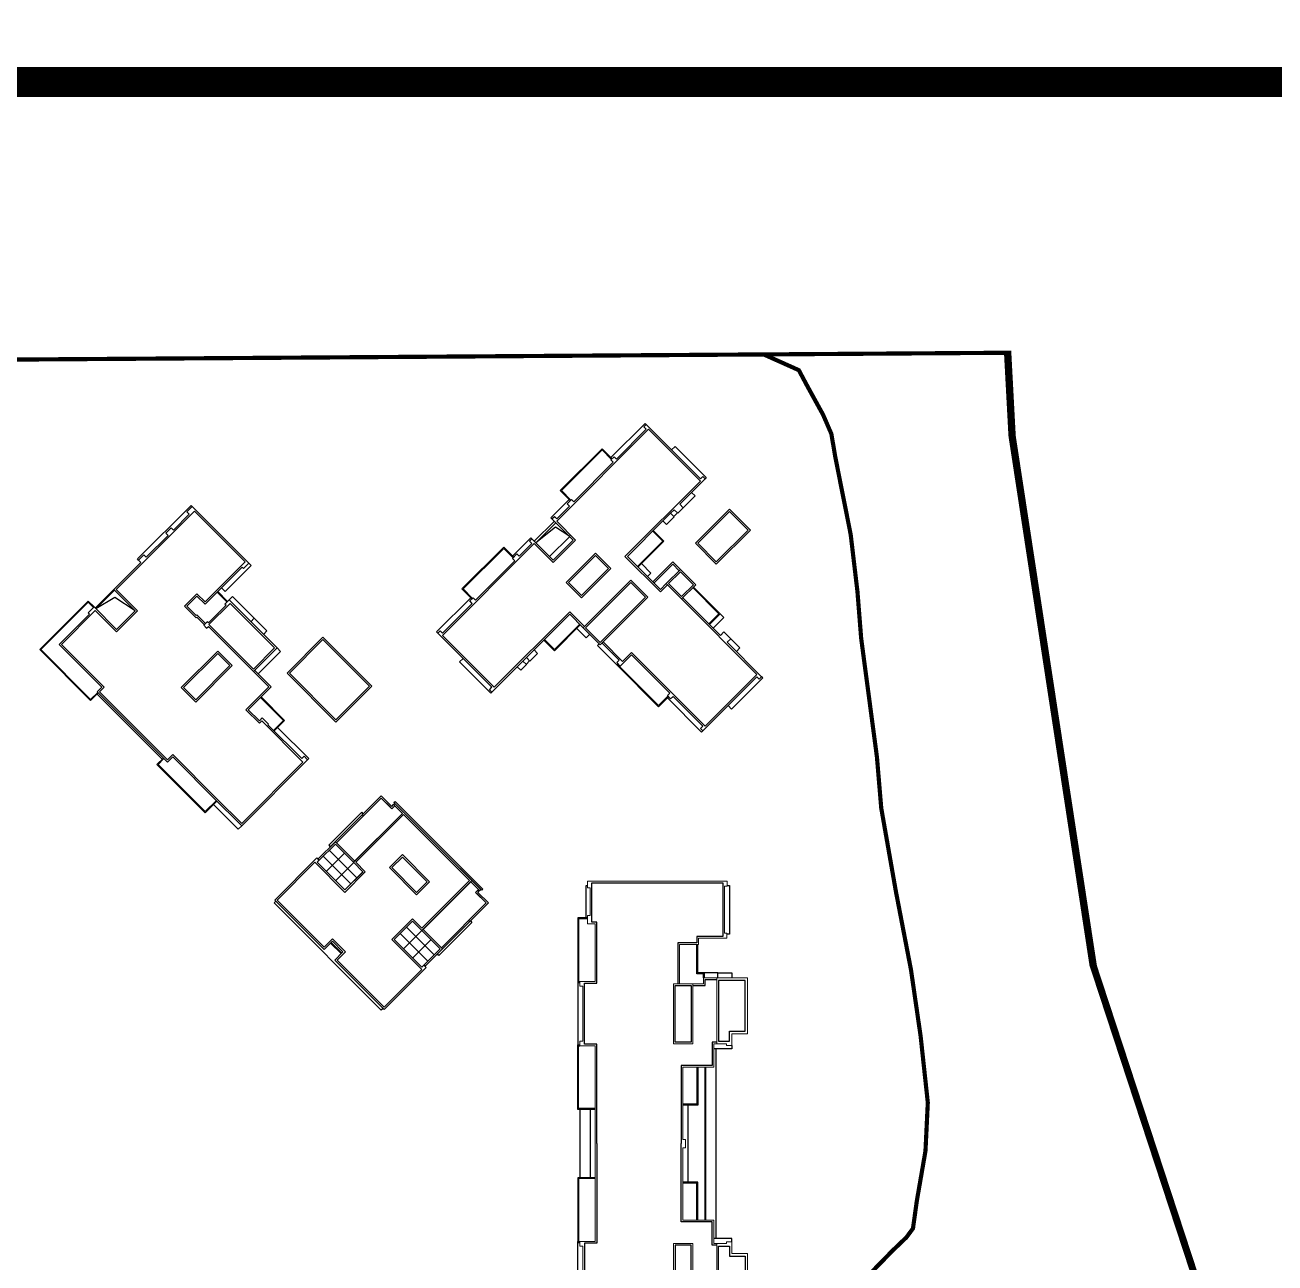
# Model space of a CAD drawing. Header units: millimetres. Extents: x 434053 to 1059003, y -2417481 to 936527.
# Drawn here: x 654260 to 656139, y -1805354 to -1803493 of the extents above; entities that cross this region are included whole.
import ezdxf
from ezdxf.lldxf.tags import DXFTag

# ---------------------------------------------------------------- set-up
doc = ezdxf.new("R2010")
doc.units = ezdxf.units.MM
doc.header["$LTSCALE"] = 1000
doc.header["$MEASUREMENT"] = 0
doc.linetypes.add('示意图$0$DASHDOT', pattern=[25.4, 12.7, -6.35, 0, -6.35])
for name, color, linetype in [('A-ANNO-TTLB', 7, 'Continuous'), ('图签 A1$0$净用地范围线', 6, 'Continuous'), ('建筑轮廓-首层平台', 90, 'Continuous'), ('示意图$0$A-FURN', 251, 'Continuous'), ('示意图$0$A-WALL', 2, 'Continuous'), ('示意图$0$WALL', 4, 'Continuous'), ('示意图$0$净用地范围线', 6, 'Continuous'), ('示意图$0$图签 A1$0$净用地范围线', 6, 'Continuous'), ('示意图$0$建筑轮廓-窗-阳台', 255, 'Continuous'), ('示意图$0$建筑轮廓-首层平台', 90, 'Continuous')]:
    doc.layers.add(name, color=color, linetype=linetype)
doc.layers.add('示意图$0$建筑轮廓-塔楼', color=4, linetype='Continuous', lineweight=0)
tags = doc.linetypes.add('图签 A1$0$DASHDOT', pattern=[1, 0.5, -0.25, 0, -0.25]).pattern_tags.tags
tags[10:11] = [DXFTag(74, 4), DXFTag(75, 0), DXFTag(340, '0'), DXFTag(46, 1.0), DXFTag(50, 0.0), DXFTag(44, 0.0), DXFTag(45, 0.0)]
tags[8:9] = [DXFTag(74, 4), DXFTag(75, 0), DXFTag(340, '0'), DXFTag(46, 1.0), DXFTag(50, 0.0), DXFTag(44, 0.0), DXFTag(45, 0.0)]
tags[6:7] = [DXFTag(74, 4), DXFTag(75, 0), DXFTag(340, '0'), DXFTag(46, 1.0), DXFTag(50, 0.0), DXFTag(44, 0.0), DXFTag(45, 0.0)]
tags[4:5] = [DXFTag(74, 4), DXFTag(75, 0), DXFTag(340, '0'), DXFTag(46, 1.0), DXFTag(50, 0.0), DXFTag(44, 0.0), DXFTag(45, 0.0)]
tags = doc.linetypes.add('示意图$0$图签 A1$0$DASHDOT', pattern=[1, 0.5, -0.25, 0, -0.25]).pattern_tags.tags
tags[10:11] = [DXFTag(74, 4), DXFTag(75, 0), DXFTag(340, '0'), DXFTag(46, 1.0), DXFTag(50, 0.0), DXFTag(44, 0.0), DXFTag(45, 0.0)]
tags[8:9] = [DXFTag(74, 4), DXFTag(75, 0), DXFTag(340, '0'), DXFTag(46, 1.0), DXFTag(50, 0.0), DXFTag(44, 0.0), DXFTag(45, 0.0)]
tags[6:7] = [DXFTag(74, 4), DXFTag(75, 0), DXFTag(340, '0'), DXFTag(46, 1.0), DXFTag(50, 0.0), DXFTag(44, 0.0), DXFTag(45, 0.0)]
tags[4:5] = [DXFTag(74, 4), DXFTag(75, 0), DXFTag(340, '0'), DXFTag(46, 1.0), DXFTag(50, 0.0), DXFTag(44, 0.0), DXFTag(45, 0.0)]

# ---------------------------------------------------------------- blocks, each defined once
blk = doc.blocks.new('asdfgafgA$C15443CC7')
at = {"const_width": 120}
blk.add_lwpolyline([(198600, 82876.1), (198600, 33798.3)], dxfattribs=at)
at = {"layer": 'A-ANNO-TTLB', "const_width": 100}
blk.add_lwpolyline([(198625.4, 82876.1), (208375.4, 82876.1), (208375.4, 70800), (198625.4, 70800)], close=True, dxfattribs=at)
blk = doc.blocks.new('asdfgafg示意图$0$444444#')
at = {"layer": '示意图$0$建筑轮廓-塔楼'}
for points in [[(712059.77, 2542305.18), (712059.77, 2542308.78), (712059.07, 2542308.78), (712059.07, 2542314.08), (712065.77, 2542314.08), (712065.77, 2542312.18), (712067.17, 2542312.18), (712067.17, 2542311.53), (712066.97, 2542311.53), (712066.97, 2542310.03), (712069.77, 2542310.03), (712069.77, 2542306.28), (712078.47, 2542306.28), (712078.47, 2542306.63), (712078.97, 2542306.63)], [(712065.77, 2542312.18), (712065.77, 2542314.08), (712059.07, 2542314.08), (712059.07, 2542310.38), (712066.97, 2542310.38), (712066.97, 2542311.53), (712067.17, 2542311.53), (712067.17, 2542312.18), (712065.77, 2542312.18)], [(712098.17, 2542305.18), (712098.17, 2542308.78), (712098.87, 2542308.78), (712098.87, 2542314.08), (712092.17, 2542314.08), (712092.17, 2542312.18), (712090.77, 2542312.18), (712090.77, 2542311.53), (712090.97, 2542311.53), (712090.97, 2542310.03), (712088.17, 2542310.03), (712088.17, 2542306.28), (712079.47, 2542306.28), (712079.47, 2542306.63), (712078.97, 2542306.63)], [(712092.17, 2542312.18), (712092.17, 2542314.08), (712098.87, 2542314.08), (712098.87, 2542310.38), (712090.97, 2542310.38), (712090.97, 2542311.53), (712090.77, 2542311.53), (712090.77, 2542312.18), (712092.17, 2542312.18)], [(712047.47, 2542311.63), (712048.07, 2542311.63), (712048.07, 2542311.28), (712053.72, 2542311.28), (712053.72, 2542311.58), (712054.32, 2542311.58), (712054.32, 2542308.18), (712055.07, 2542308.18), (712055.07, 2542305.88), (712059.77, 2542305.88)], [(712078.97, 2542295.78), (712067.22, 2542295.78), (712067.22, 2542293.93), (712066.67, 2542293.93), (712066.67, 2542294.28), (712060.07, 2542294.28), (712060.07, 2542293.93), (712059.52, 2542293.93), (712059.52, 2542295.78), (712052.57, 2542295.78), (712052.57, 2542294.83), (712051.57, 2542294.83), (712051.57, 2542295.18), (712048.27, 2542295.18), (712048.27, 2542294.83), (712047.47, 2542294.83), (712047.47, 2542311.63)], [(712078.97, 2542295.78), (712090.72, 2542295.78), (712090.72, 2542293.93), (712091.27, 2542293.93), (712091.27, 2542294.28), (712097.87, 2542294.28), (712097.87, 2542293.93), (712098.42, 2542293.93), (712098.42, 2542295.78), (712105.37, 2542295.78), (712105.37, 2542294.83), (712106.37, 2542294.83), (712106.37, 2542295.18), (712109.67, 2542295.18), (712109.67, 2542294.83), (712110.47, 2542294.83), (712110.47, 2542311.63)], [(712110.47, 2542311.63), (712109.87, 2542311.63), (712109.87, 2542311.28), (712104.22, 2542311.28), (712104.22, 2542311.58), (712103.62, 2542311.58), (712103.62, 2542308.18), (712102.87, 2542308.18), (712102.87, 2542305.88), (712098.17, 2542305.88)], [(712066.77, 2542307.28), (712066.77, 2542305.38), (712059.97, 2542305.38), (712059.97, 2542307.28)]]:
    blk.add_lwpolyline(points, dxfattribs=at)
for points in [[(712059.77, 2542307.48), (712066.97, 2542307.48), (712066.97, 2542305.18), (712059.77, 2542305.18)], [(712098.17, 2542307.48), (712090.97, 2542307.48), (712090.97, 2542305.18), (712098.17, 2542305.18)]]:
    blk.add_lwpolyline(points, close=True, dxfattribs=at)
at = {"layer": '示意图$0$建筑轮廓-窗-阳台'}
for points in [[(712065.47, 2542311.88), (712065.47, 2542313.78), (712059.37, 2542313.78), (712059.37, 2542310.58), (712066.67, 2542310.58), (712066.67, 2542311.83), (712066.67, 2542311.83), (712066.67, 2542311.88)], [(712092.47, 2542311.88), (712092.47, 2542313.78), (712098.57, 2542313.78), (712098.57, 2542310.58), (712091.27, 2542310.58), (712091.27, 2542311.83), (712091.27, 2542311.83), (712091.27, 2542311.88)], [(712059.97, 2542307.28), (712066.77, 2542307.28), (712066.77, 2542305.38), (712059.97, 2542305.38)], [(712097.97, 2542307.28), (712091.17, 2542307.28), (712091.17, 2542305.38), (712097.97, 2542305.38)]]:
    blk.add_lwpolyline(points, close=True, dxfattribs=at)
for points in [[(712058.47, 2542310.48), (712058.47, 2542312.18), (712059.07, 2542312.18)], [(712067.17, 2542312.18), (712067.57, 2542312.18), (712067.57, 2542310.03)], [(712090.77, 2542312.18), (712090.37, 2542312.18), (712090.37, 2542310.03)], [(712099.47, 2542310.48), (712099.47, 2542312.18), (712098.87, 2542312.18)], [(712078.97, 2542295.98), (712067.02, 2542295.98), (712067.02, 2542294.48), (712059.72, 2542294.48), (712059.72, 2542295.98), (712052.37, 2542295.98), (712052.37, 2542295.38), (712047.67, 2542295.38), (712047.67, 2542311.08), (712054.12, 2542311.08), (712054.12, 2542307.98), (712054.87, 2542307.98), (712054.87, 2542305.68), (712059.77, 2542305.68)], [(712047.97, 2542311.63), (712047.97, 2542311.88), (712053.82, 2542311.88), (712053.82, 2542311.58)], [(712078.97, 2542295.98), (712090.92, 2542295.98), (712090.92, 2542294.48), (712098.22, 2542294.48), (712098.22, 2542295.98), (712105.57, 2542295.98), (712105.57, 2542295.38), (712110.27, 2542295.38), (712110.27, 2542311.08), (712103.82, 2542311.08), (712103.82, 2542307.98), (712103.07, 2542307.98), (712103.07, 2542305.68), (712098.17, 2542305.68)], [(712109.97, 2542311.63), (712109.97, 2542311.88), (712104.12, 2542311.88), (712104.12, 2542311.58)], [(712059.07, 2542310.48), (712058.47, 2542310.48), (712058.47, 2542308.08), (712055.07, 2542308.08)], [(712059.97, 2542307.48), (712059.97, 2542308.98), (712059.27, 2542308.98), (712059.27, 2542310.38)], [(712066.77, 2542310.38), (712066.77, 2542309.83), (712069.57, 2542309.83), (712069.57, 2542306.08), (712078.97, 2542306.08)], [(712067.57, 2542310.25), (712090.37, 2542310.25)], [(712069.77, 2542309.03), (712088.17, 2542309.03)], [(712091.17, 2542310.38), (712091.17, 2542309.83), (712088.37, 2542309.83), (712088.37, 2542306.08), (712078.97, 2542306.08)], [(712097.97, 2542307.48), (712097.97, 2542308.98), (712098.67, 2542308.98), (712098.67, 2542310.38)], [(712098.87, 2542310.48), (712099.47, 2542310.48), (712099.47, 2542308.18), (712102.87, 2542308.18)], [(712059.07, 2542308.78), (712058.57, 2542308.78), (712058.57, 2542307.98), (712055.07, 2542307.98)], [(712059.07, 2542308.88), (712058.47, 2542308.88)], [(712069.77, 2542308.93), (712088.17, 2542308.93)], [(712069.77, 2542308.08), (712074.35, 2542308.08), (712074.35, 2542306.28)], [(712069.77, 2542307.98), (712074.25, 2542307.98), (712074.25, 2542306.28)], [(712088.17, 2542308.08), (712083.6, 2542308.08), (712083.6, 2542306.28)], [(712088.17, 2542307.98), (712083.7, 2542307.98), (712083.7, 2542306.28)], [(712098.87, 2542308.88), (712099.47, 2542308.88)], [(712098.87, 2542308.78), (712099.37, 2542308.78), (712099.37, 2542308.08), (712102.87, 2542308.08)], [(712074.35, 2542306.88), (712083.6, 2542306.88)], [(712091.17, 2542307.28), (712091.17, 2542305.38), (712097.97, 2542305.38), (712097.97, 2542307.28)], [(712074.87, 2542295.78), (712074.87, 2542293.68), (712067.12, 2542293.68), (712067.12, 2542293.93)], [(712074.77, 2542295.78), (712074.77, 2542293.78), (712067.22, 2542293.78), (712067.22, 2542293.93)], [(712083.07, 2542295.78), (712083.07, 2542293.68), (712090.82, 2542293.68), (712090.82, 2542293.93)], [(712083.17, 2542295.78), (712083.17, 2542293.78), (712090.72, 2542293.78), (712090.72, 2542293.93)], [(712048.02, 2542294.83), (712048.02, 2542294.63), (712051.87, 2542294.63)], [(712051.87, 2542294.83), (712051.87, 2542293.68), (712059.62, 2542293.68), (712059.62, 2542293.93)], [(712051.97, 2542294.83), (712051.97, 2542293.78), (712059.52, 2542293.78), (712059.52, 2542293.93)], [(712074.87, 2542295.18), (712083.07, 2542295.18)], [(712106.07, 2542294.83), (712106.07, 2542293.68), (712098.32, 2542293.68), (712098.32, 2542293.93)], [(712105.97, 2542294.83), (712105.97, 2542293.78), (712098.42, 2542293.78), (712098.42, 2542293.93)], [(712109.93, 2542294.83), (712109.93, 2542294.63), (712106.08, 2542294.63)], [(712059.62, 2542293.68), (712067.22, 2542293.68)], [(712074.88, 2542293.93), (712083.07, 2542293.93)], [(712098.32, 2542293.68), (712090.72, 2542293.68)]]:
    blk.add_lwpolyline(points, dxfattribs=at)
blk = doc.blocks.new('asdfgafg示意图$0$111717')
at = {"color": 0, "linetype": 'ByBlock'}
for points in [[(712469.1, 2542320.55), (712469.52, 2542320.98), (712470.94, 2542319.56)], [(712471.57, 2542318.85), (712472, 2542318.43)], [(712489.32, 2542301.11), (712489.75, 2542300.68)]]:
    blk.add_lwpolyline(points, dxfattribs=at)
at = {"layer": '示意图$0$WALL'}
for points in [[(712485.36, 2542307.54), (712483.74, 2542305.92), (712488.01, 2542301.64), (712488.44, 2542302.06), (712489.36, 2542301.14), (712488.93, 2542300.72), (712493.07, 2542296.58), (712492.79, 2542296.3), (712492.5, 2542296.58), (712486, 2542290.08), (712485.72, 2542290.36), (712486, 2542290.64), (712482.43, 2542294.21), (712482.14, 2542293.93), (712481.76, 2542294.32), (712482.04, 2542294.6), (712477.3, 2542299.34), (712477.02, 2542299.06), (712476.49, 2542299.59), (712476.77, 2542299.87), (712475.25, 2542301.39), (712474.97, 2542301.11), (712474.68, 2542301.39), (712477.23, 2542303.94), (712474.83, 2542306.34), (712472.28, 2542303.79), (712472, 2542304.08), (712472.28, 2542304.36), (712470.76, 2542305.88), (712470.48, 2542305.6), (712469.95, 2542306.13), (712470.23, 2542306.41), (712465.49, 2542311.15), (712465.21, 2542310.87), (712464.82, 2542311.25), (712465.1, 2542311.54), (712461.53, 2542315.11), (712461.25, 2542314.83), (712460.97, 2542315.11)], [(712489.36, 2542300.29), (712489.78, 2542300.72), (712490.45, 2542300.05), (712490.03, 2542299.62)]]:
    blk.add_lwpolyline(points, dxfattribs=at)
for points in [[(712479.63, 2542313.27), (712481.68, 2542315.32), (712487.41, 2542309.59), (712485.36, 2542307.54)], [(712476.38, 2542309.03), (712479.92, 2542305.49), (712481.76, 2542307.33), (712478.22, 2542310.87)]]:
    blk.add_lwpolyline(points, close=True, dxfattribs=at)
at = {"layer": '示意图$0$建筑轮廓-塔楼'}
for points in [[(712487.2, 2542309.81), (712489.25, 2542311.86), (712489.53, 2542311.57), (712489.96, 2542312), (712488.9, 2542313.06), (712488.9, 2542313.06), (712488.61, 2542313.34), (712493.21, 2542317.94), (712493.49, 2542317.65), (712493.88, 2542318.04), (712493.6, 2542318.33), (712497.17, 2542321.9), (712497.45, 2542321.61), (712497.74, 2542321.9), (712491.23, 2542328.4), (712491.51, 2542328.68), (712491.23, 2542328.97), (712487.09, 2542324.83), (712486.67, 2542325.26), (712485.86, 2542324.44), (712486.28, 2542324.02), (712481.76, 2542319.49)], [(712475.21, 2542321.01), (712471.11, 2542325.11), (712473.62, 2542327.63), (712477.73, 2542323.52), (712475.21, 2542321.01)], [(712471.18, 2542318.47), (712471.61, 2542318.89), (712470.94, 2542319.56), (712470.51, 2542319.14), (712467.47, 2542322.18), (712467.19, 2542321.9), (712467.47, 2542321.61), (712460.97, 2542315.11)], [(712480.06, 2542317.51), (712480.77, 2542316.81), (712476.81, 2542312.85), (712472.53, 2542317.12), (712472.95, 2542317.55), (712472.03, 2542318.47), (712471.61, 2542318.04), (712471.18, 2542318.47)], [(712478.36, 2542319.21), (712477.44, 2542318.29), (712479.85, 2542315.89)]]:
    blk.add_lwpolyline(points, dxfattribs=at)
blk.add_lwpolyline([(712481.9, 2542319.35), (712480.2, 2542321.05), (712478.36, 2542319.21), (712480.06, 2542317.51)], close=True, dxfattribs=at)
at = {"layer": '示意图$0$建筑轮廓-窗-阳台'}
for points in [[(712494.7, 2542324.94), (712495.12, 2542325.36), (712491.37, 2542329.11), (712491.23, 2542328.97)], [(712487.06, 2542309.95), (712489.39, 2542312.28), (712488.61, 2542313.06), (712488.61, 2542313.06), (712488.33, 2542313.34), (712497.17, 2542322.18), (712490.95, 2542328.4), (712481.9, 2542319.35)], [(712486.67, 2542325.26), (712487.77, 2542326.35), (712488.19, 2542325.93)], [(712483.7, 2542323.98), (712484.12, 2542324.41), (712485.4, 2542323.13)], [(712480.47, 2542320.78), (712483.7, 2542323.98), (712484.97, 2542322.71)], [(712480.54, 2542320.71), (712483.7, 2542323.84), (712484.9, 2542322.64)], [(712480.2, 2542317.65), (712481.05, 2542316.81), (712476.81, 2542312.56), (712467.75, 2542321.61), (712461.53, 2542315.39), (712472.56, 2542304.36), (712474.83, 2542306.62), (712477.51, 2542303.94), (712475.25, 2542301.67), (712486.28, 2542290.64), (712492.5, 2542296.87), (712483.45, 2542305.92), (712485.22, 2542307.68)], [(712464.01, 2542318.15), (712463.58, 2542318.57), (712467.33, 2542322.32), (712467.47, 2542322.18)], [(712497.74, 2542321.9), (712497.88, 2542321.76), (712493.78, 2542317.65)], [(712471.61, 2542318.04), (712472.77, 2542316.88)], [(712478.5, 2542319.07), (712477.72, 2542318.29), (712479.99, 2542316.03)], [(712473.69, 2542315.96), (712474.97, 2542317.23), (712478.08, 2542314.12)], [(712473.76, 2542315.89), (712474.97, 2542317.09), (712478.01, 2542314.05)], [(712489.67, 2542311.71), (712489.82, 2542311.57), (712494.84, 2542316.59), (712493.63, 2542317.8)], [(712489.75, 2542311.79), (712489.82, 2542311.71), (712494.7, 2542316.59), (712493.56, 2542317.72)], [(712460.97, 2542315.11), (712460.82, 2542314.97), (712464.93, 2542310.87)], [(712477.65, 2542314.54), (712478.79, 2542315.67), (712479.21, 2542315.25)], [(712465.07, 2542311.01), (712463.87, 2542309.8), (712468.89, 2542304.78), (712470.09, 2542305.99)], [(712465.14, 2542310.94), (712464.01, 2542309.8), (712468.89, 2542304.93), (712470.02, 2542306.06)], [(712487.27, 2542309.45), (712487.48, 2542309.24), (712489.82, 2542311.57)], [(712486.14, 2542308.32), (712486.56, 2542307.9), (712485.43, 2542306.76)], [(712486.78, 2542302.88), (712487.98, 2542304.08), (712484.94, 2542307.12)], [(712486.85, 2542302.8), (712488.12, 2542304.08), (712485.01, 2542307.19)], [(712469.95, 2542305.84), (712472.14, 2542303.65), (712472.28, 2542303.79)], [(712474.4, 2542305.92), (712473.29, 2542304.23), (712475.14, 2542301.85)], [(712474.4, 2542305.92), (712476.81, 2542303.51)], [(712472.56, 2542304.08), (712474.97, 2542301.67)], [(712472.74, 2542304.25), (712475.14, 2542301.85)], [(712488.93, 2542300.72), (712488.01, 2542301.64)], [(712474.68, 2542301.39), (712474.54, 2542301.25), (712476.74, 2542299.06)], [(712476.88, 2542299.2), (712475.67, 2542298), (712480.7, 2542292.98), (712481.9, 2542294.18)], [(712476.95, 2542299.13), (712475.82, 2542298), (712480.7, 2542293.12), (712481.83, 2542294.25)], [(712489.04, 2542293.12), (712489.46, 2542292.69), (712493.21, 2542296.44), (712493.07, 2542296.58)], [(712481.76, 2542294.04), (712485.86, 2542289.94), (712485.99, 2542290.07)]]:
    blk.add_lwpolyline(points, dxfattribs=at)
for points in [[(712475.21, 2542321.29), (712471.4, 2542325.11), (712473.62, 2542327.34), (712477.44, 2542323.52)], [(712480.06, 2542317.8), (712481.61, 2542319.35), (712480.2, 2542320.77), (712478.64, 2542319.21)], [(712479.92, 2542313.27), (712481.68, 2542315.04), (712487.13, 2542309.59), (712485.36, 2542307.83)], [(712476.66, 2542309.03), (712479.92, 2542305.77), (712481.47, 2542307.33), (712478.22, 2542310.58)]]:
    blk.add_lwpolyline(points, close=True, dxfattribs=at)
blk = doc.blocks.new('asdfgafg示意图$0$81172222')
at = {"layer": '示意图$0$WALL'}
for points in [[(-19034776070.74308, -6398946116.633674), (-19034771757.67857, -6398950430.358551), (-19034765889.334202, -6398944561.909058), (-19034770203.30558, -6398940248.012967)], [(-19034774410.553799, -6398958739.343109), (-19034770026.455261, -6398963123.394996), (-19034768294.05088, -6398961390.969068), (-19034772678.153351, -6398957006.921115)]]:
    blk.add_lwpolyline(points, close=True, dxfattribs=at)
for points in [[(-19034777733.939209, -6398960224.280781), (-19034778759.246609, -6398961249.623203), (-19034778688.5355, -6398961320.333445), (-19034779819.897991, -6398962451.687737), (-19034781021.986992, -6398961249.613685), (-19034780032.043652, -6398960259.658035), (-19034784486.83263, -6398955804.924149), (-19034784345.412151, -6398955663.501911), (-19034784981.823662, -6398955027.098633), (-19034791770.00655, -6398961815.365942), (-19034791133.574959, -6398962451.789295), (-19034790850.744991, -6398962168.933848), (-19034788941.56535, -6398964078.090056), (-19034789224.34214, -6398964360.870362), (-19034788587.959129, -6398964997.25309), (-19034788305.165291, -6398964714.482201), (-19034785688.853931, -6398967330.761023), (-19034785971.630718, -6398967613.541331), (-19034785335.230671, -6398968249.933481), (-19034785052.45282, -6398967967.129068), (-19034781799.72929, -6398971219.809832), (-19034779254.170631, -6398968674.219486), (-19034777026.891392, -6398970901.712992), (-19034779713.76273, -6398973588.618895), (-19034779006.65155, -6398974295.721279), (-19034778865.23106, -6398974154.29903), (-19034775223.604729, -6398977795.872449), (-19034770097.105679, -6398972669.309803), (-19034769531.429939, -6398973234.978512), (-19034761081.56702, -6398964785.010354), (-19034761717.95314, -6398964148.624523), (-19034756414.6992, -6398958845.284371), (-19034756414.95557, -6398958845.529034), (-19034753904.487629, -6398956335.029879), (-19034753904.46904, -6398956335.049401), (-19034753445.937691, -6398955874.34196), (-19034761364.25069, -6398947955.633508), (-19034761788.771999, -6398948380.133615), (-19034761505.914341, -6398948662.987756), (-19034765571.764091, -6398952728.888165), (-19034765642.48748, -6398952658.165971), (-19034766384.937698, -6398953400.625443), (-19034766031.369881, -6398953754.188541), (-19034767374.859798, -6398955097.695148), (-19034770132.596409, -6398952339.992839), (-19034772112.483391, -6398954319.913074)], [(-19034777380.395641, -6398959870.732817), (-19034771971.062401, -6398954461.332305), (-19034774799.507111, -6398951632.922768), (-19034780562.409439, -6398957395.897391), (-19034780067.431931, -6398957890.868745), (-19034779925.99324, -6398957749.428303), (-19034777804.65971, -6398959870.735456), (-19034777946.072559, -6398960012.150067), (-19034777521.805851, -6398960436.411497), (-19034777168.262291, -6398960082.863533), (-19034777380.395641, -6398959870.732817)]]:
    blk.add_lwpolyline(points, dxfattribs=at)
at = {"layer": '示意图$0$建筑轮廓-窗-阳台'}
for points in [[(-19034775787.925449, -6398946116.630243), (-19034771757.66901, -6398950147.503745), (-19034766172.17688, -6398944561.911559), (-19034770203.2901, -6398940530.868703)], [(-19034777592.528118, -6398959800.023458), (-19034772253.905109, -6398954461.334062), (-19034774799.505348, -6398951915.765481), (-19034780138.128361, -6398957254.454877)], [(-19034774127.71122, -6398958739.341477), (-19034770026.45689, -6398962840.552156), (-19034768576.893589, -6398961390.970826), (-19034772678.151588, -6398957289.763827)]]:
    blk.add_lwpolyline(points, close=True, dxfattribs=at)
for points in [[(-19034765253.263908, -6398951561.85054), (-19034761505.92342, -6398947814.46344), (-19034761365.598999, -6398947956.981743)], [(-19034777592.516979, -6398960365.701258), (-19034778476.4039, -6398961249.621447), (-19034778405.692791, -6398961320.331688), (-19034779819.896229, -6398962734.530447), (-19034781304.8297, -6398961249.615442), (-19034780314.88636, -6398960259.659795), (-19034785123.242378, -6398955451.363583), (-19034791204.32288, -6398961532.519715), (-19034781799.744781, -6398970936.980853), (-19034779254.164711, -6398968391.369091), (-19034776744.056389, -6398970901.718884), (-19034779289.500179, -6398973447.195416), (-19034775223.60664, -6398977513.029883), (-19034770097.107441, -6398972386.467089), (-19034769531.43169, -6398972952.135798), (-19034761364.40889, -6398964785.011265), (-19034762000.794731, -6398964148.625707), (-19034756697.70908, -6398958845.453837), (-19034756697.965919, -6398958845.698031), (-19034753727.702999, -6398955875.398186), (-19034761081.417751, -6398948521.330353), (-19034766031.371601, -6398953471.345875), (-19034765748.527168, -6398953754.186783), (-19034767374.85804, -6398955380.537857), (-19034770132.594341, -6398952622.835858), (-19034771971.060848, -6398954461.333242)], [(-19034768930.50246, -6398953542.071838), (-19034766101.791531, -6398950713.333469), (-19034764828.997181, -6398951986.111998)], [(-19034768859.791439, -6398953612.782173), (-19034766101.790749, -6398950854.754728), (-19034764899.70742, -6398952056.823115)], [(-19034774799.507111, -6398951632.922768), (-19034774375.245689, -6398951208.656061), (-19034771688.23238, -6398953895.635948)], [(-19034778370.379429, -6398954355.306084), (-19034776850.092571, -6398952834.99357), (-19034776425.82238, -6398953259.258436)], [(-19034784981.823662, -6398955027.098633), (-19034784698.981049, -6398954744.251568), (-19034781587.69186, -6398957855.50206), (-19034782011.965931, -6398958279.760385)], [(-19034777946.11272, -6398954779.567511), (-19034778370.379429, -6398954355.306084), (-19034780986.667042, -6398956971.626856), (-19034780562.400341, -6398957395.888287)], [(-19034755990.256359, -6398959269.389929), (-19034753020.58886, -6398956299.685499), (-19034753444.852501, -6398955875.427141)], [(-19034781552.334499, -6398958739.387507), (-19034780385.63306, -6398957572.671564)], [(-19034781481.623379, -6398958810.097746), (-19034780314.921951, -6398957643.381803)], [(-19034761576.538689, -6398965279.98818), (-19034760798.689819, -6398966057.825979), (-19034755000.451031, -6398960259.515087), (-19034756414.462029, -6398958845.047195)], [(-19034761505.828522, -6398965209.276999), (-19034760798.690762, -6398965916.404687), (-19034755141.860519, -6398960259.504106), (-19034756485.184132, -6398958915.74645)], [(-19034785335.20417, -6398968249.959987), (-19034785476.69075, -6398968391.448328), (-19034791911.511589, -6398961956.73593), (-19034791770.101521, -6398961815.323483)], [(-19034769248.5583, -6398973234.973641), (-19034761435.10252, -6398965421.41497)], [(-19034779254.160702, -6398968674.209589), (-19034780839.267921, -6398971115.234015), (-19034779501.628189, -6398973376.481716)], [(-19034781799.72929, -6398971219.809832), (-19034779572.351681, -6398973447.179589)], [(-19034781729.01873, -6398971149.099029), (-19034779501.641121, -6398973376.468786)], [(-19034779713.762241, -6398973588.591913), (-19034780420.874538, -6398974295.713007), (-19034774587.194698, -6398980129.320299), (-19034768470.707432, -6398974012.791762), (-19034769389.98159, -6398973093.556312)], [(-19034779643.051121, -6398973659.302152), (-19034780279.45319, -6398974295.712127), (-19034774587.195389, -6398979987.899135), (-19034768612.130032, -6398974012.793501), (-19034769460.690781, -6398973164.268478)]]:
    blk.add_lwpolyline(points, dxfattribs=at)
blk = doc.blocks.new('asdfgafg示意图$0$41654984141')
for points in [[(-19035772653.768452, -6398952665.960176), (-19035772490.029961, -6398952551.113739)], [(-19035787226.49498, -6398962887.293524), (-19035787390.233471, -6398963002.13996)]]:
    blk.add_lwpolyline(points)
at = {"layer": '示意图$0$A-FURN'}
for points in [[(-19035775801.219608, -6398950964.915529), (-19035774327.573139, -6398949931.297569), (-19035772490.029961, -6398952551.113739)], [(-19035775686.373169, -6398951128.654026), (-19035774376.465191, -6398950209.882509), (-19035772653.768452, -6398952665.960176)], [(-19035787754.130192, -6398959348.705841), (-19035789227.776661, -6398960382.323797), (-19035787390.233471, -6398963002.13996)], [(-19035787639.283749, -6398959512.444336), (-19035788949.19173, -6398960431.215857), (-19035787226.49498, -6398962887.293524)]]:
    blk.add_lwpolyline(points, dxfattribs=at)
at = {"layer": '示意图$0$A-WALL', "color": 7}
for p, q in [((-19035776137.227612, -6398950834.154442), (-19035775850.111511, -6398951243.500685)), ((-19035775801.21946, -6398950964.915745), (-19035775973.48912, -6398950719.308)), ((-19035775850.111511, -6398951243.500685), (-19035774376.465038, -6398950209.882727)), ((-19035774327.57299, -6398949931.297792), (-19035775801.21946, -6398950964.915745)), ((-19035774376.465038, -6398950209.882727), (-19035770012.300339, -6398956431.945604)), ((-19035769848.104328, -6398956317.751449), (-19035774327.57299, -6398949931.297792)), ((-19035789227.776508, -6398960382.324013), (-19035787754.130039, -6398959348.706057)), ((-19035787475.545101, -6398959397.598114), (-19035788949.19157, -6398960431.21607)), ((-19035787754.130039, -6398959348.706057), (-19035787926.3997, -6398959103.098312)), ((-19035787762.661201, -6398958988.251876), (-19035787475.545101, -6398959397.598114)), ((-19035784748.30785, -6398966768.77767), (-19035789227.776508, -6398960382.324013)), ((-19035788949.19157, -6398960431.21607), (-19035784585.026871, -6398966653.278947))]:
    blk.add_line(p, q, dxfattribs=at)
for points in [[(-19035772576.161129, -6398952428.307302), (-19035772371.491341, -6398952284.751592), (-19035769155.791039, -6398956869.429502), (-19035769360.468128, -6398957012.990337), (-19035772576.161129, -6398952428.307302)], [(-19035773745.308571, -6398959294.575428), (-19035771965.188801, -6398961832.522156)], [(-19035787476.37196, -6398962879.338652), (-19035787681.04174, -6398963022.894363), (-19035784465.341438, -6398967607.572271), (-19035784260.664341, -6398967464.011436), (-19035787476.37196, -6398962879.338652)], [(-19035780622.32576, -6398964118.126117), (-19035778842.20591, -6398966656.072788)], [(-19035782047.079849, -6398964873.158913), (-19035784748.765369, -6398966768.125388), (-19035783054.780231, -6398969183.268431), (-19035782891.04174, -6398969068.421994), (-19035784470.180431, -6398966817.017445), (-19035781932.23341, -6398965036.897408)]]:
    blk.add_lwpolyline(points, dxfattribs=at)
at = {"layer": '示意图$0$A-WALL'}
for points in [[(-19035769304.142101, -6398957441.578718), (-19035773151.539268, -6398960141.122319)], [(-19035768710.921341, -6398958287.34354), (-19035772558.318508, -6398960986.887136)], [(-19035772462.690319, -6398958394.944962), (-19035770682.570541, -6398960932.891685)], [(-19035771180.07209, -6398957495.31452), (-19035769399.952309, -6398960033.261242)], [(-19035783876.868599, -6398967662.912048), (-19035780028.556431, -6398964964.672987)], [(-19035783283.64782, -6398968508.676849), (-19035779435.335651, -6398965810.437791)], [(-19035781904.944019, -6398965017.756583), (-19035780124.824169, -6398967555.70326)], [(-19035783187.562241, -6398965917.38703), (-19035781407.44239, -6398968455.333703)]]:
    blk.add_lwpolyline(points, dxfattribs=at)
at = {"layer": '示意图$0$建筑轮廓-塔楼'}
blk.add_lwpolyline([(-19035786698.360649, -6398958241.749795), (-19035781932.23341, -6398965036.897408), (-19035780612.033581, -6398964132.799856), (-19035778842.20594, -6398966656.072813), (-19035782690.060459, -6398969354.96403), (-19035782891.04158, -6398969068.421883), (-19035783218.518608, -6398969298.114796), (-19035779112.758671, -6398975151.765556), (-19035772235.741982, -6398970328.215194), (-19035773039.666882, -6398969182.045973), (-19035771566.020248, -6398968148.427904), (-19035770762.095341, -6398969294.597138), (-19035763885.07848, -6398964471.046677), (-19035767990.838509, -6398958617.395596), (-19035768318.315201, -6398958847.088648), (-19035768117.334091, -6398959133.630798), (-19035771965.188839, -6398961832.522099), (-19035773745.308571, -6398959294.575428), (-19035772435.400921, -6398958375.804134), (-19035777316.60051, -6398951417.076483), (-19035786813.207088, -6398958078.011296)], dxfattribs=at)
blk.add_lwpolyline([(-19035781823.12429, -6398959097.361113), (-19035778057.138851, -6398956455.893003), (-19035776793.828018, -6398958257.016464), (-19035780559.81345, -6398960898.484573)], close=True, dxfattribs=at)
at = {"layer": '示意图$0$建筑轮廓-窗-阳台'}
for p, q in [((-19035776088.335709, -6398950555.569286), (-19035777316.374599, -6398951416.918026)), ((-19035777201.528, -6398951580.65641), (-19035775973.48912, -6398950719.308)), ((-19035775973.48912, -6398950719.308), (-19035776088.335709, -6398950555.569286)), ((-19035788041.246288, -6398958939.359596), (-19035786813.207088, -6398958078.011296)), ((-19035786698.360809, -6398958241.749908), (-19035787926.3997, -6398959103.098312)), ((-19035787926.3997, -6398959103.098312), (-19035788041.246288, -6398958939.359596))]:
    blk.add_line(p, q, dxfattribs=at)
for points in [[(-19035782064.791, -6398954747.464441), (-19035775965.53199, -6398950469.43457), (-19035776080.378441, -6398950305.696076), (-19035782179.63744, -6398954583.725944)], [(-19035782064.790852, -6398954747.464664), (-19035777316.374599, -6398951416.918026)], [(-19035777201.52816, -6398951580.656524), (-19035772550.24736, -6398958212.065639)], [(-19035782064.791, -6398954747.464441), (-19035788164.049999, -6398959025.494316), (-19035788278.89645, -6398958861.755821), (-19035782179.63744, -6398954583.725944)], [(-19035782064.790852, -6398954747.464664), (-19035786813.207088, -6398958078.011296)], [(-19035772550.24736, -6398958212.065639), (-19035769848.56184, -6398956317.099161), (-19035768154.57671, -6398958732.242209), (-19035768318.315201, -6398958847.088648), (-19035769897.453899, -6398956595.684099), (-19035772435.400921, -6398958375.804134)], [(-19035786698.360649, -6398958241.749795), (-19035782047.079849, -6398964873.158913)], [(-19035764048.816471, -6398964585.892767), (-19035763876.546612, -6398964831.500773), (-19035778776.74947, -6398975282.527268), (-19035778949.019661, -6398975036.918756)], [(-19035772924.820129, -6398969345.784581), (-19035771451.17366, -6398968312.166622)], [(-19035772867.396912, -6398969427.653828), (-19035771393.750439, -6398968394.03587)]]:
    blk.add_lwpolyline(points, dxfattribs=at)
for points in [[(-19035786534.62215, -6398958126.903355), (-19035781882.062038, -6398964760.136415), (-19035780561.862209, -6398963856.038864), (-19035778563.62101, -6398966704.96487), (-19035782738.952511, -6398969633.548965), (-19035779063.866619, -6398974873.180622), (-19035772514.32692, -6398970279.323136), (-19035773318.251808, -6398969133.153913), (-19035771517.128189, -6398967869.842968), (-19035770713.203289, -6398969016.012204), (-19035764163.66341, -6398964422.154619), (-19035767838.749279, -6398959182.522944), (-19035772014.080898, -6398962111.107035), (-19035774023.893509, -6398959245.683371), (-19035772713.991169, -6398958326.915808), (-19035777365.487259, -6398951695.657689)], [(-19035781544.539349, -6398959146.253164), (-19035778106.03091, -6398956734.477936), (-19035777072.41296, -6398958208.124406), (-19035780510.921391, -6398960619.899635)]]:
    blk.add_lwpolyline(points, close=True, dxfattribs=at)
blk = doc.blocks.new('asdfgafg示意图')
at = {"layer": '示意图$0$净用地范围线', "linetype": '示意图$0$DASHDOT', "ltscale": 0.2, "const_width": 0.5}
blk.add_lwpolyline([(711586.49, 2542341.45), (711583.2, 2542344.66), (711581.58, 2542346.35), (711580.51, 2542347.14), (711577.21, 2542347.6), (711571.21, 2542348.64), (711565.4, 2542348.92), (711557.45, 2542348.06), (711549.46, 2542346.9), (711540.07, 2542345.09), (711530.06, 2542343.33), (711523.91, 2542342.81), (711509.69, 2542340.92), (711504.04, 2542340.47), (711497.21, 2542339.66), (711487.9, 2542337.81), (711485.13, 2542337.34), (711482.82, 2542336.34), (711479.48, 2542334.5), (711477.48, 2542333.43), (711475.59, 2542329.21), (711475.59, 2542329.21), (711476.77, 2542157.32)], dxfattribs=at)
at = {"layer": '示意图$0$图签 A1$0$净用地范围线', "color": 1, "linetype": '示意图$0$图签 A1$0$DASHDOT', "ltscale": 10, "const_width": 0.5}
blk.add_lwpolyline([(711673.28, 2542181.81, -0.027114), (711674.79, 2542367.88), (711612.48, 2542349.31), (711598.82, 2542385.32), (711549.02, 2542368.98), (711485.39, 2542359.23), (711475.39, 2542358.7), (711476.77, 2542157.32), (711486.69, 2542149.05), (711673.28, 2542181.81)], format="xyb", close=True, dxfattribs=at)
at = {"layer": '示意图$0$建筑轮廓-窗-阳台'}
blk.add_blockref('asdfgafg示意图$0$444444#', (-508.64, 13.21), dxfattribs=at)
at = {"layer": '示意图$0$建筑轮廓-窗-阳台', "xscale": 0.001, "yscale": 0.001, "zscale": 0.001, "rotation": 9.954117816397044}
blk.add_blockref('asdfgafg示意图$0$41654984141', (18354641.38, 12135433.76), dxfattribs=at)
at = {"layer": '示意图$0$建筑轮廓-窗-阳台', "xscale": 0.001, "yscale": 0.001, "zscale": 0.001}
blk.add_blockref('asdfgafg示意图$0$81172222', (19746285.62, 8941222.41), dxfattribs=at)
at = {"layer": '示意图$0$建筑轮廓-首层平台'}
blk.add_blockref('asdfgafg示意图$0$111717', (-976.95, 0), dxfattribs=at)
blk = doc.blocks.new('asdfgafgA$C68E668AA')
at = {"layer": '图签 A1$0$净用地范围线', "color": 1, "linetype": '图签 A1$0$DASHDOT', "ltscale": 0.3, "const_width": 0.0625}
blk.add_lwpolyline([(23.321, 4.097, -0.027114), (23.511, 27.355), (15.721, 25.034), (14.014, 29.536), (7.789, 27.493), (-0.165, 26.275), (-1.415, 26.208), (-1.242, 1.036), (-0.002, 0.002), (23.321, 4.097)], format="xyb", close=True, dxfattribs=at)
at = {"xscale": 0.125236813593198, "yscale": 0.125236813593198, "zscale": 0.125236813593198, "rotation": 1.642517962813575e-05}
blk.add_blockref('asdfgafg示意图', (-89104.235, -318370.672), dxfattribs=at)
blk = doc.blocks.new('asdfadfsdhg')
at = {"xscale": 0.3333333333333333, "yscale": 0.3333333333333333, "zscale": 0.3333333333333333, "rotation": 270}
blk.add_blockref('asdfgafgA$C15443CC7', (0, 69950), dxfattribs=at)
at = {"layer": '建筑轮廓-首层平台', "xscale": 100, "yscale": 100, "zscale": 100, "rotation": 270}
blk.add_blockref('asdfgafgA$C68E668AA', (24313.2, 3199.1), dxfattribs=at)
blk = doc.blocks.new('asdfadgdsh')
blk.add_lwpolyline([(0, 47550), (14325, 47550), (14325, 0), (0, 0)], close=True)

msp = doc.modelspace()

# ---------------------------------------------------------------- block references
for name, p in [('asdfadfsdhg', (628800.9, -1807326.3)), ('asdfadgdsh', (643675.9, -1803576.3))]:
    msp.add_blockref(name, p)

doc.saveas('drawing.dxf')
